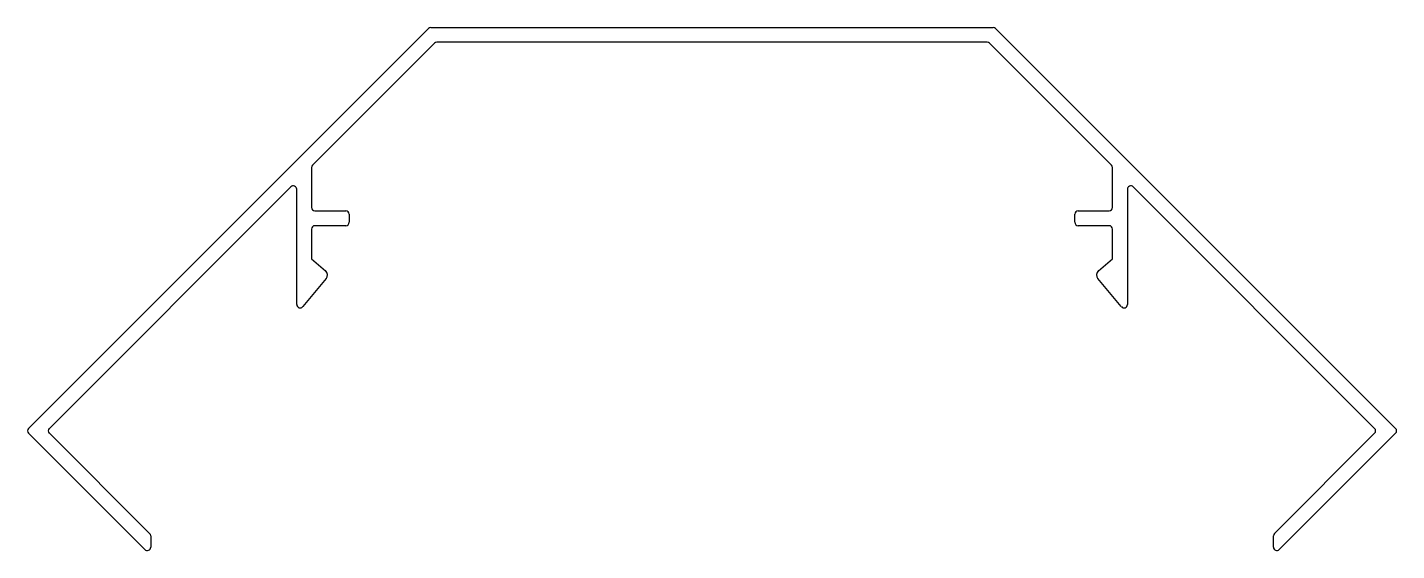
# Model space of a CAD drawing. Extents: x 858 to 978, y 469 to 515.
import ezdxf

# ---------------------------------------------------------------- set-up
doc = ezdxf.new("R2010")
doc.units = 0
doc.layers.get('0').update_dxf_attribs({"linetype": 'CONTINUOUS'})

msp = doc.modelspace()

# ---------------------------------------------------------------- linework, layer by layer
for p, q in [((858.41, 479.62), (893.47, 514.67)), ((893.68, 514.76), (942.97, 514.76)), ((943.18, 514.67), (978.24, 479.62)), ((894.01, 513.37), (883.31, 502.68)), ((942.43, 513.46), (894.22, 513.46)), ((953.34, 502.68), (942.64, 513.37)), ((883.23, 502.47), (883.23, 498.98)), ((953.43, 498.98), (953.43, 502.47)), ((881.41, 500.78), (860.25, 479.62)), ((881.93, 490.48), (881.93, 500.57)), ((954.73, 500.57), (954.73, 490.48)), ((976.4, 479.62), (955.24, 500.78)), ((883.53, 498.68), (886.23, 498.68)), ((886.53, 498.38), (886.53, 497.68)), ((950.13, 497.68), (950.13, 498.38)), ((950.43, 498.68), (953.13, 498.68)), ((883.23, 497.08), (883.23, 494.47)), ((886.23, 497.38), (883.53, 497.38)), ((953.13, 497.38), (950.43, 497.38)), ((953.43, 494.47), (953.43, 497.08)), ((883.23, 494.47), (884.45, 493.44)), ((952.2, 493.44), (953.43, 494.47)), ((884.51, 492.74), (882.46, 490.29)), ((954.2, 490.29), (952.14, 492.74)), ((868.61, 468.99), (858.41, 479.19)), ((860.25, 479.19), (869.04, 470.41)), ((967.61, 470.41), (976.4, 479.19)), ((978.24, 479.19), (968.04, 468.99)), ((869.13, 470.2), (869.13, 469.21)), ((967.53, 469.21), (967.53, 470.2))]:
    msp.add_line(p, q)
for centre, radius, start, end in [((893.68, 514.46), 0.3, 90, 135), ((942.97, 514.46), 0.3, 45, 90), ((894.22, 513.16), 0.3, 90, 135), ((942.43, 513.16), 0.3, 45, 90), ((883.53, 502.47), 0.3, 135, 180), ((953.13, 502.47), 0.3, 360, 45), ((881.63, 500.57), 0.3, 360, 135), ((955.03, 500.57), 0.3, 45, 180), ((883.53, 498.98), 0.3, 180, 270), ((886.23, 498.38), 0.3, 360, 90), ((950.43, 498.38), 0.3, 90, 180), ((953.13, 498.98), 0.3, 270, 0), ((883.53, 497.08), 0.3, 90, 180), ((886.23, 497.68), 0.3, 270, 0), ((950.43, 497.68), 0.3, 180, 270), ((953.13, 497.08), 0.3, 0, 90), ((884.13, 493.06), 0.5, 320, 50), ((952.53, 493.06), 0.5, 130, 220), ((882.23, 490.48), 0.3, 180, 320), ((954.43, 490.48), 0.3, 220, 0), ((858.63, 479.41), 0.3, 135, 225), ((860.46, 479.41), 0.3, 135, 225), ((976.19, 479.41), 0.3, 315, 45), ((978.03, 479.41), 0.3, 315, 45), ((868.83, 470.2), 0.3, 360, 45), ((967.83, 470.2), 0.3, 135, 180), ((868.83, 469.21), 0.3, 225, 0), ((967.83, 469.21), 0.3, 180, 315)]:
    msp.add_arc(centre, radius, start, end)

doc.saveas('drawing.dxf')
